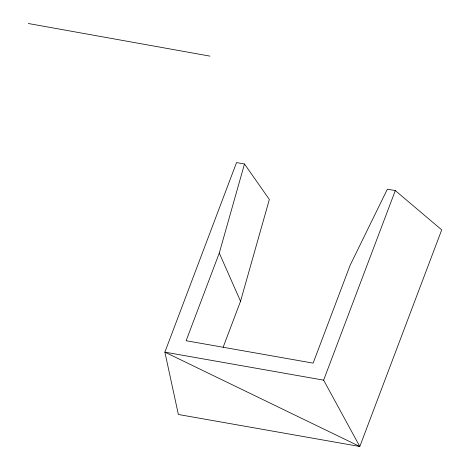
<?xml version="1.0" encoding="UTF-8"?>
<svg xmlns="http://www.w3.org/2000/svg" width="470" height="470" viewBox="0 0 470 470"><rect width="100%" height="100%" fill="white"/><g stroke="black" fill="none" stroke-linecap="round" stroke-linejoin="round"><path stroke-width="0.7" d="M219.273 253.054L244.482 163.983L236.539 162.585L164.876 352.142L178.371 414.493L359.809 446.5L441.712 229.865L395.299 190.591L387.362 189.193L350.144 265.227L313.132 363.128L186.126 340.727L219.273 253.054L240.54 301.252L223.156 347.23M240.54 301.252L269.351 199.456L244.482 163.983M323.63 380.148L164.876 352.142L359.809 446.5L323.63 380.148L395.299 190.591M28.288 23.5L209.961 56.13"/></g></svg>
